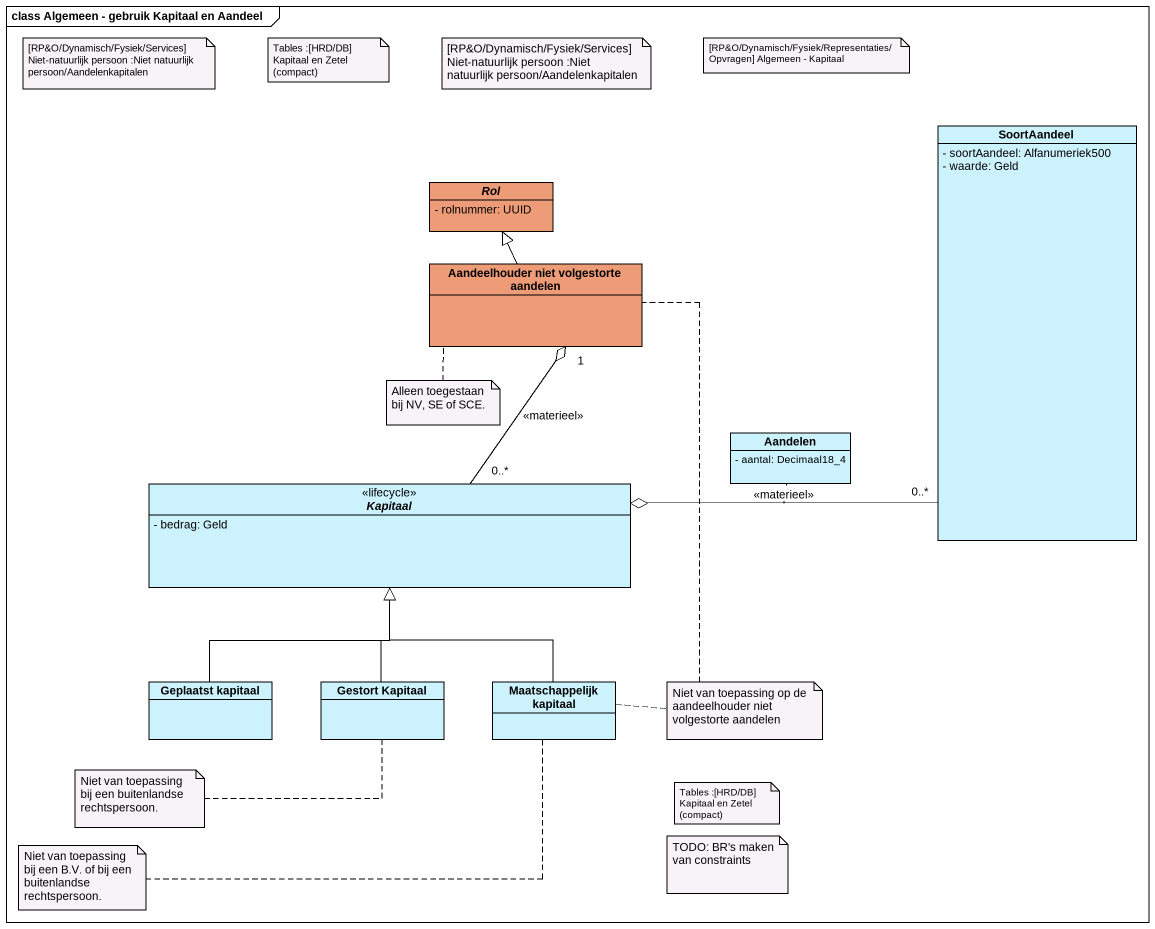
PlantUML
@startuml
mainframe class Algemeen - gebruik Kapitaal en Aandeel
hide circle
hide empty members
skinparam classAttributeIconSize 0
class SoortAandeel #CCF2FE {
  - soortAandeel: Alfanumeriek500
  - waarde: Geld
}
abstract class Rol #EE9B78 {
  - rolnummer: UUID
}
class "Aandeelhouder niet volgestorte aandelen" as Aandeelhouder_niet #EE9B78
class Aandelen #CCF2FE {
  - aantal: Decimaal18_4
}
abstract class Kapitaal <<lifecycle>> #CCF2FE {
  - bedrag: Geld
}
class "Geplaatst kapitaal" as Geplaatst_kapitaal #CCF2FE
class "Gestort Kapitaal" as Gestort_Kapitaal #CCF2FE
class "Maatschappelijk kapitaal" as Maatschappelijk_kapitaal #CCF2FE
SoortAandeel "0..*" -left-o Kapitaal : <<materieel>>
(SoortAandeel, Kapitaal) .. Aandelen
Aandeelhouder_niet -up-|> Rol
Kapitaal "0..*" -up-o "1" Aandeelhouder_niet : <<materieel>>
Geplaatst_kapitaal -up-|> Kapitaal
Gestort_Kapitaal -up-|> Kapitaal
Maatschappelijk_kapitaal -up-|> Kapitaal
note as N1
  [RP&O/Dynamisch/Fysiek/Services] Niet-natuurlijk persoon :Niet natuurlijk persoon/Aandelenkapitalen
end note
note as N2
  Tables :[HRD/DB] Kapitaal en Zetel (compact)
end note
note as N3
  [RP&O/Dynamisch/Fysiek/Services] Niet-natuurlijk persoon :Niet natuurlijk persoon/Aandelenkapitalen
end note
note as N4
  [RP&O/Dynamisch/Fysiek/Representaties/Opvragen] Algemeen - Kapitaal
end note
note bottom of Aandeelhouder_niet : Alleen toegestaan bij NV, SE of SCE.
note as N6
  Niet van toepassing op de aandeelhouder niet volgestorte aandelen
end note
N6 .. Maatschappelijk_kapitaal
N6 .. Aandeelhouder_niet
note left of Gestort_Kapitaal : Niet van toepassing bij een buitenlandse rechtspersoon.
note as N8
  Tables :[HRD/DB] Kapitaal en Zetel (compact)
end note
note left of Maatschappelijk_kapitaal : Niet van toepassing bij een B.V. of bij een buitenlandse rechtspersoon.
note as N10
  TODO: BR's maken van constraints
end note
@enduml
